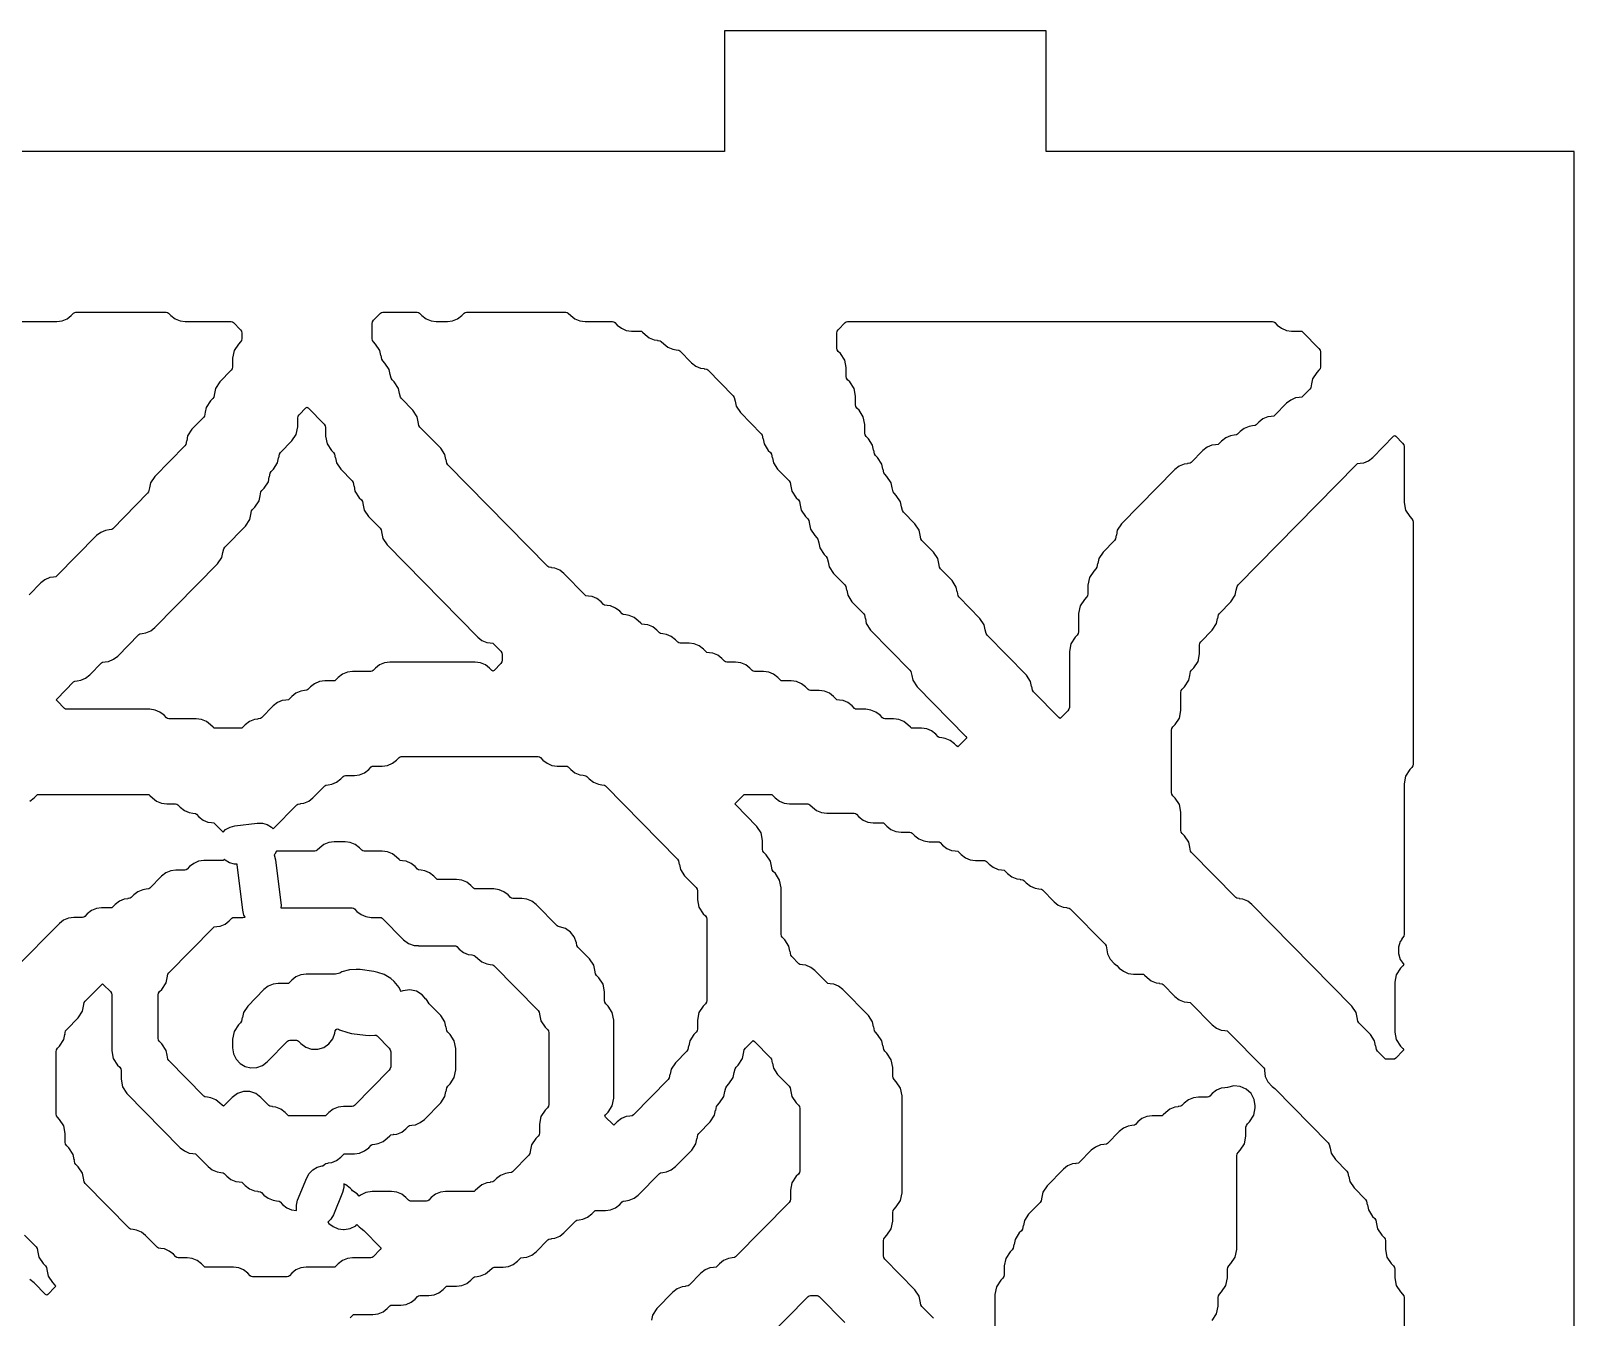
# Model space of a CAD drawing. Header units: millimetres. Extents: x 10 to 410, y 18 to 283.
# Drawn here: x 103.88 to 142.27, y 250.99 to 283 of the extents above; entities that cross this region are included whole.
import ezdxf

# ---------------------------------------------------------------- set-up
doc = ezdxf.new("R2010")
doc.units = ezdxf.units.MM
doc.layers.add('CUT', color=1, linetype='Continuous')

msp = doc.modelspace()

# ---------------------------------------------------------------- linework, layer by layer
at = {"layer": 'CUT'}
for points in [[(100.134, 283), (92.134, 283), (92.134, 280), (79, 280), (79, 160), (92.134, 160), (92.134, 157), (100.134, 157), (100.134, 160), (121.134, 160), (121.134, 157), (129.134, 157), (129.134, 160), (142.2679, 160), (142.2679, 280), (129.134, 280), (129.134, 283), (121.134, 283), (121.134, 280), (100.134, 280)], [(113.5478, 275.9764), (113.6088, 275.9142), (113.713, 275.8331), (113.8347, 275.7821), (113.9655, 275.7647), (114.2399, 275.7647), (114.3707, 275.7821), (114.4924, 275.8331), (114.5965, 275.9142), (114.6576, 275.9764), (114.6825, 275.9958), (114.7139, 276), (117.1914, 276), (117.2228, 275.9958), (117.2477, 275.9764), (117.3088, 275.9142), (117.4129, 275.8331), (117.5346, 275.7821), (117.6654, 275.7647), (118.3476, 275.7647), (118.379, 275.7605), (118.404, 275.7411), (118.465, 275.6789), (118.5691, 275.5979), (118.6908, 275.5468), (118.8216, 275.5294), (119.0413, 275.5294), (119.0727, 275.5252), (119.0977, 275.5058), (119.1588, 275.4436), (119.2629, 275.3626), (119.3846, 275.3115), (119.4712, 275.3), (119.471, 275.2985), (119.5352, 275.2899), (119.5602, 275.2705), (119.6213, 275.2084), (119.7254, 275.1273), (119.8471, 275.0762), (119.9337, 275.0647), (119.9335, 275.0632), (119.9977, 275.0546), (120.0227, 275.0352), (120.315, 274.7378), (120.4191, 274.6567), (120.5408, 274.6056), (120.6274, 274.5941), (120.6272, 274.5926), (120.6915, 274.5841), (120.7164, 274.5646), (121.3528, 273.9171), (121.3781, 273.8787), (121.3963, 273.7859), (121.3997, 273.7865), (121.4242, 273.6623), (121.5303, 273.5012), (122.0465, 272.9759), (122.0718, 272.9375), (122.0901, 272.8447), (122.0935, 272.8454), (122.1179, 272.7211), (122.2241, 272.56), (122.2778, 272.5053), (122.3031, 272.467), (122.3213, 272.3741), (122.3247, 272.3748), (122.3492, 272.2505), (122.4553, 272.0894), (122.7403, 271.7994), (122.7656, 271.7611), (122.7838, 271.6682), (122.7872, 271.6689), (122.8117, 271.5446), (122.9178, 271.3835), (122.9715, 271.3288), (122.9968, 271.2905), (123.0151, 271.1976), (123.0185, 271.1983), (123.0429, 271.0741), (123.1491, 270.9129), (123.2028, 270.8583), (123.2281, 270.8199), (123.2463, 270.727), (123.2497, 270.7277), (123.2742, 270.6035), (123.3803, 270.4423), (123.434, 270.3877), (123.4593, 270.3493), (123.4776, 270.2565), (123.481, 270.2571), (123.5054, 270.1329), (123.6116, 269.9717), (123.6653, 269.9171), (123.6905, 269.8787), (123.7088, 269.7859), (123.7122, 269.7865), (123.7366, 269.6623), (123.8428, 269.5012), (124.1278, 269.2112), (124.153, 269.1728), (124.1713, 269.08), (124.1747, 269.0807), (124.1991, 268.9564), (124.3053, 268.7953), (124.5903, 268.5053), (124.6155, 268.467), (124.6338, 268.3741), (124.6372, 268.3748), (124.6616, 268.2505), (124.7678, 268.0894), (125.7465, 267.0936), (125.7718, 267.0552), (125.79, 266.9623), (125.7934, 266.963), (125.8179, 266.8388), (125.924, 266.6776), (127.1408, 265.4395), (127.1607, 265.4118), (127.1408, 265.384), (126.9648, 265.2048), (126.9369, 265.1843), (126.909, 265.2048), (126.8526, 265.2622), (126.7485, 265.3433), (126.6268, 265.3944), (126.5401, 265.4059), (126.5403, 265.4074), (126.4761, 265.4159), (126.4511, 265.4354), (126.3901, 265.4975), (126.286, 265.5786), (126.1643, 265.6296), (126.0335, 265.6471), (125.8138, 265.6471), (125.7824, 265.6512), (125.7574, 265.6707), (125.6963, 265.7328), (125.5922, 265.8139), (125.4705, 265.8649), (125.3397, 265.8824), (125.12, 265.8824), (125.0886, 265.8865), (125.0637, 265.906), (125.0026, 265.9681), (124.8985, 266.0492), (124.7768, 266.1002), (124.646, 266.1176), (124.4263, 266.1176), (124.3949, 266.1218), (124.3699, 266.1413), (124.3089, 266.2034), (124.2048, 266.2845), (124.0831, 266.3355), (123.9964, 266.3471), (123.9966, 266.3486), (123.9324, 266.3571), (123.9074, 266.3766), (123.8464, 266.4387), (123.7423, 266.5198), (123.6206, 266.5708), (123.4898, 266.5882), (123.2701, 266.5882), (123.2387, 266.5924), (123.2137, 266.6119), (123.1526, 266.674), (123.0485, 266.7551), (122.9268, 266.8061), (122.796, 266.8235), (122.5763, 266.8235), (122.5449, 266.8277), (122.52, 266.8472), (122.4589, 266.9093), (122.3548, 266.9904), (122.2331, 267.0414), (122.1023, 267.0588), (121.8826, 267.0588), (121.8512, 267.063), (121.8262, 267.0825), (121.7651, 267.1446), (121.661, 267.2257), (121.5393, 267.2767), (121.4085, 267.2941), (121.1888, 267.2941), (121.1574, 267.2983), (121.1325, 267.3177), (121.0714, 267.3799), (120.9673, 267.461), (120.8456, 267.512), (120.759, 267.5235), (120.7592, 267.525), (120.695, 267.5336), (120.67, 267.553), (120.6089, 267.6152), (120.5048, 267.6963), (120.3831, 267.7473), (120.2523, 267.7647), (120.0326, 267.7647), (120.0012, 267.7689), (119.9762, 267.7883), (119.9152, 267.8505), (119.8111, 267.9316), (119.6894, 267.9826), (119.6027, 267.9941), (119.603, 267.9956), (119.5387, 268.0042), (119.5137, 268.0236), (119.4527, 268.0858), (119.3486, 268.1669), (119.2269, 268.2179), (119.1403, 268.2294), (119.1405, 268.2309), (119.0762, 268.2395), (119.0513, 268.2589), (118.9902, 268.3211), (118.8861, 268.4021), (118.7644, 268.4532), (118.6778, 268.4647), (118.678, 268.4662), (118.6137, 268.4748), (118.5888, 268.4942), (118.5277, 268.5564), (118.4236, 268.6374), (118.3019, 268.6885), (118.2153, 268.7), (118.2155, 268.7015), (118.1512, 268.7101), (118.1263, 268.7295), (118.0652, 268.7916), (117.9611, 268.8727), (117.8394, 268.9238), (117.7528, 268.9353), (117.753, 268.9368), (117.6887, 268.9454), (117.6638, 268.9648), (117.1402, 269.4975), (117.0361, 269.5786), (116.9144, 269.6296), (116.8278, 269.6412), (116.828, 269.6427), (116.7638, 269.6512), (116.7388, 269.6707), (114.2524, 272.2006), (114.2272, 272.2389), (114.2089, 272.3318), (114.2055, 272.3311), (114.1811, 272.4554), (114.0749, 272.6165), (113.5587, 273.1417), (113.5334, 273.1801), (113.5152, 273.273), (113.5118, 273.2723), (113.4873, 273.3965), (113.3812, 273.5577), (113.0962, 273.8476), (113.0709, 273.886), (113.0527, 273.9788), (113.0493, 273.9782), (113.0248, 274.1024), (112.9187, 274.2635), (112.865, 274.3182), (112.8397, 274.3566), (112.8214, 274.4494), (112.818, 274.4488), (112.7936, 274.573), (112.6874, 274.7341), (112.6337, 274.7888), (112.6084, 274.8272), (112.5902, 274.92), (112.5868, 274.9193), (112.5623, 275.0436), (112.4562, 275.2047), (112.4025, 275.2594), (112.3772, 275.2977), (112.3683, 275.3428), (112.3683, 275.716), (112.3772, 275.7611), (112.4025, 275.7994), (112.5763, 275.9764), (112.6013, 275.9958), (112.6327, 276), (113.4914, 276), (113.5228, 275.9958)], [(135.9555, 275.0101), (135.9555, 274.6369), (135.9466, 274.5919), (135.9213, 274.5535), (135.8676, 274.4988), (135.7615, 274.3377), (135.737, 274.2135), (135.7336, 274.2141), (135.7154, 274.1213), (135.6901, 274.0829), (135.5162, 273.906), (135.4912, 273.8865), (135.427, 273.878), (135.4272, 273.8765), (135.3406, 273.8649), (135.2189, 273.8139), (135.1148, 273.7328), (134.8225, 273.4354), (134.7975, 273.4159), (134.7333, 273.4074), (134.7335, 273.4059), (134.6468, 273.3944), (134.5252, 273.3433), (134.421, 273.2622), (134.36, 273.2001), (134.335, 273.1806), (134.2708, 273.1721), (134.271, 273.1706), (134.1844, 273.1591), (134.0627, 273.108), (133.9586, 273.0269), (133.8975, 272.9648), (133.8725, 272.9454), (133.8083, 272.9368), (133.8085, 272.9353), (133.7219, 272.9238), (133.6002, 272.8727), (133.4961, 272.7916), (133.435, 272.7295), (133.41, 272.7101), (133.3458, 272.7015), (133.346, 272.7), (133.2594, 272.6885), (133.1377, 272.6374), (133.0336, 272.5564), (132.7413, 272.2589), (132.7163, 272.2395), (132.652, 272.2309), (132.6523, 272.2294), (132.5656, 272.2179), (132.4439, 272.1669), (132.3398, 272.0858), (131.0114, 270.7341), (130.9053, 270.573), (130.8809, 270.4488), (130.8775, 270.4494), (130.8592, 270.3566), (130.8339, 270.3182), (130.549, 270.0283), (130.4428, 269.8671), (130.4184, 269.7429), (130.415, 269.7435), (130.3967, 269.6507), (130.3714, 269.6123), (130.3177, 269.5577), (130.2116, 269.3965), (130.1743, 269.2072), (130.1743, 268.9899), (130.1655, 268.9448), (130.1402, 268.9064), (130.0865, 268.8518), (129.9803, 268.6906), (129.9431, 268.5013), (129.9431, 268.0487), (129.9342, 268.0036), (129.9089, 267.9653), (129.8552, 267.9106), (129.7491, 267.7495), (129.7118, 267.5601), (129.7118, 266.1663), (129.703, 266.1213), (129.6777, 266.0829), (129.5085, 265.9107), (129.4806, 265.8902), (129.4527, 265.9107), (128.821, 266.5535), (128.7957, 266.5919), (128.7774, 266.6847), (128.774, 266.684), (128.7496, 266.8083), (128.6434, 266.9694), (127.6647, 267.9653), (127.6395, 268.0036), (127.6212, 268.0965), (127.6178, 268.0958), (127.5934, 268.2201), (127.4872, 268.3812), (126.971, 268.9064), (126.9457, 268.9448), (126.9275, 269.0377), (126.9241, 269.037), (126.8996, 269.1612), (126.7935, 269.3224), (126.5085, 269.6123), (126.4832, 269.6507), (126.465, 269.7435), (126.4616, 269.7429), (126.4371, 269.8671), (126.331, 270.0283), (126.046, 270.3182), (126.0207, 270.3566), (126.0025, 270.4494), (125.9991, 270.4488), (125.9746, 270.573), (125.8685, 270.7341), (125.5835, 271.0241), (125.5582, 271.0625), (125.54, 271.1553), (125.5366, 271.1546), (125.5121, 271.2789), (125.406, 271.44), (125.3523, 271.4947), (125.327, 271.533), (125.3087, 271.6259), (125.3053, 271.6252), (125.2809, 271.7495), (125.1747, 271.9106), (125.121, 271.9653), (125.0958, 272.0036), (125.0775, 272.0965), (125.0741, 272.0958), (125.0497, 272.2201), (124.9435, 272.3812), (124.8898, 272.4359), (124.8645, 272.4742), (124.8462, 272.5671), (124.8428, 272.5664), (124.8184, 272.6906), (124.7123, 272.8518), (124.6585, 272.9064), (124.6333, 272.9448), (124.6244, 272.9899), (124.6244, 273.2072), (124.5872, 273.3965), (124.481, 273.5577), (124.4273, 273.6123), (124.402, 273.6507), (124.3932, 273.6958), (124.3932, 273.9131), (124.3559, 274.1024), (124.2498, 274.2635), (124.196, 274.3182), (124.1708, 274.3566), (124.1619, 274.4016), (124.1619, 274.619), (124.1247, 274.8083), (124.0185, 274.9694), (123.9648, 275.0241), (123.9395, 275.0625), (123.9307, 275.1075), (123.9307, 275.4807), (123.9395, 275.5258), (123.9648, 275.5641), (124.1387, 275.7411), (124.1637, 275.7605), (124.195, 275.7647), (134.7661, 275.7647), (134.7975, 275.7605), (134.8225, 275.7411), (134.8835, 275.6789), (134.9876, 275.5979), (135.1093, 275.5468), (135.2401, 275.5294), (135.4599, 275.5294), (135.4912, 275.5252), (135.5162, 275.5058), (135.9213, 275.0936), (135.9466, 275.0552)], [(105.9363, 267.3626), (106.0404, 267.4436), (106.5639, 267.9764), (106.5889, 267.9958), (106.6531, 268.0044), (106.6529, 268.0059), (106.7396, 268.0174), (106.8613, 268.0684), (106.9654, 268.1495), (108.525, 269.7365), (108.6311, 269.8976), (108.6556, 270.0218), (108.659, 270.0212), (108.6772, 270.114), (108.7025, 270.1524), (109.2187, 270.6776), (109.3249, 270.8388), (109.3493, 270.963), (109.3527, 270.9623), (109.371, 271.0552), (109.3963, 271.0936), (109.45, 271.1482), (109.5561, 271.3094), (109.5806, 271.4336), (109.584, 271.4329), (109.6022, 271.5258), (109.6275, 271.5641), (109.6812, 271.6188), (109.7874, 271.7799), (109.8118, 271.9042), (109.8152, 271.9035), (109.8335, 271.9964), (109.8587, 272.0347), (109.9125, 272.0894), (110.0186, 272.2505), (110.0431, 272.3748), (110.0465, 272.3741), (110.0647, 272.467), (110.09, 272.5053), (110.375, 272.7953), (110.4811, 272.9564), (110.5184, 273.1457), (110.5184, 273.3631), (110.5272, 273.4081), (110.5525, 273.4465), (110.7217, 273.6187), (110.7496, 273.6392), (110.7775, 273.6187), (111.178, 273.2112), (111.2032, 273.1728), (111.2121, 273.1278), (111.2121, 272.9105), (111.2493, 272.7211), (111.3555, 272.56), (111.4092, 272.5053), (111.4345, 272.467), (111.4527, 272.3741), (111.4561, 272.3748), (111.4806, 272.2505), (111.5867, 272.0894), (111.8717, 271.7994), (111.897, 271.7611), (111.9152, 271.6682), (111.9186, 271.6689), (111.9431, 271.5446), (112.0492, 271.3835), (112.1029, 271.3288), (112.1282, 271.2905), (112.1465, 271.1976), (112.1499, 271.1983), (112.1743, 271.0741), (112.2805, 270.9129), (112.5654, 270.623), (112.5907, 270.5846), (112.609, 270.4918), (112.6124, 270.4924), (112.6368, 270.3682), (112.743, 270.207), (114.9963, 267.9142), (115.1004, 267.8331), (115.2221, 267.7821), (115.3088, 267.7706), (115.3086, 267.7691), (115.3728, 267.7605), (115.3978, 267.7411), (115.5716, 267.5641), (115.5969, 267.5258), (115.6058, 267.4807), (115.6058, 267.3428), (115.5969, 267.2977), (115.5716, 267.2594), (115.4024, 267.0872), (115.3745, 267.0666), (115.3466, 267.0872), (115.2902, 267.1446), (115.1861, 267.2257), (115.0644, 267.2767), (114.9336, 267.2941), (112.8092, 267.2941), (112.6784, 267.2767), (112.5567, 267.2257), (112.4526, 267.1446), (112.3916, 267.0825), (112.3666, 267.063), (112.3352, 267.0588), (111.8842, 267.0588), (111.7534, 267.0414), (111.6317, 266.9904), (111.5276, 266.9093), (111.4666, 266.8472), (111.4416, 266.8277), (111.4102, 266.8235), (111.1905, 266.8235), (111.0597, 266.8061), (110.938, 266.7551), (110.8339, 266.674), (110.7728, 266.6119), (110.7478, 266.5924), (110.6836, 266.5839), (110.6838, 266.5824), (110.5972, 266.5708), (110.4755, 266.5198), (110.3714, 266.4387), (110.3103, 266.3766), (110.2854, 266.3571), (110.2211, 266.3486), (110.2213, 266.3471), (110.1347, 266.3355), (110.013, 266.2845), (109.9089, 266.2034), (109.6166, 265.906), (109.5916, 265.8865), (109.5274, 265.878), (109.5276, 265.8765), (109.441, 265.8649), (109.3193, 265.8139), (109.2152, 265.7328), (109.1541, 265.6707), (109.1291, 265.6512), (109.0977, 265.6471), (108.4703, 265.6471), (108.4389, 265.6512), (108.4139, 265.6707), (108.3528, 265.7328), (108.2487, 265.8139), (108.127, 265.8649), (107.9962, 265.8824), (107.314, 265.8824), (107.2826, 265.8865), (107.2577, 265.906), (107.1966, 265.9681), (107.0925, 266.0492), (106.9708, 266.1002), (106.84, 266.1176), (104.7703, 266.1176), (104.7389, 266.1218), (104.714, 266.1413), (104.5332, 266.3252), (104.5133, 266.3529), (104.5332, 266.3807), (104.9452, 266.7999), (104.9702, 266.8194), (105.0344, 266.8279), (105.0342, 266.8294), (105.1208, 266.8409), (105.2425, 266.892), (105.3466, 266.9731), (105.6389, 267.2705), (105.6639, 267.2899), (105.7282, 267.2985), (105.728, 267.3), (105.8146, 267.3115)], [(133.4206, 268.467), (133.4459, 268.5053), (133.7309, 268.7953), (133.837, 268.9564), (133.8615, 269.0807), (133.8649, 269.08), (133.8831, 269.1728), (133.9084, 269.2112), (136.8572, 272.2117), (136.8822, 272.2311), (136.9464, 272.2397), (136.9462, 272.2412), (137.0329, 272.2527), (137.1546, 272.3037), (137.2587, 272.3848), (137.7776, 272.9128), (137.8055, 272.9334), (137.8333, 272.9128), (138.0026, 272.7406), (138.0278, 272.7023), (138.0367, 272.6572), (138.0367, 271.2634), (138.0739, 271.0741), (138.1801, 270.9129), (138.2338, 270.8583), (138.2591, 270.8199), (138.2679, 270.7748), (138.2679, 264.7546), (138.2591, 264.7095), (138.2338, 264.6712), (138.1801, 264.6165), (138.0739, 264.4554), (138.0367, 264.266), (138.0367, 260.5193), (138.0278, 260.4742), (137.9758, 260.3952), (137.98, 260.3924), (137.9442, 260.3423), (137.8969, 260.195), (137.8969, 260.0403), (137.9442, 259.893), (137.9912, 259.8273), (137.9868, 259.8241), (138.0293, 259.7647), (138.0094, 259.737), (137.9488, 259.6753), (137.8427, 259.5142), (137.8055, 259.3248), (137.8055, 258.0869), (137.8427, 257.8976), (137.9488, 257.7365), (138.0094, 257.6748), (138.0293, 257.6471), (138.0094, 257.6193), (137.8287, 257.4354), (137.8037, 257.4159), (137.7723, 257.4118), (137.6073, 257.4118), (137.576, 257.4159), (137.551, 257.4354), (137.3771, 257.6123), (137.3518, 257.6507), (137.3336, 257.7435), (137.3302, 257.7429), (137.3057, 257.8671), (137.1996, 258.0283), (136.9146, 258.3182), (136.8893, 258.3566), (136.8711, 258.4494), (136.8677, 258.4488), (136.8432, 258.573), (136.7371, 258.7341), (134.2525, 261.2622), (134.1484, 261.3433), (134.0267, 261.3944), (133.94, 261.4059), (133.9402, 261.4074), (133.876, 261.4159), (133.851, 261.4354), (132.7522, 262.5535), (132.7269, 262.5919), (132.7086, 262.6847), (132.7052, 262.684), (132.6808, 262.8083), (132.5746, 262.9694), (132.5209, 263.0241), (132.4956, 263.0625), (132.4868, 263.1075), (132.4868, 263.5601), (132.4495, 263.7495), (132.3434, 263.9106), (132.2897, 263.9653), (132.2644, 264.0036), (132.2555, 264.0487), (132.2555, 265.5984), (132.2644, 265.6434), (132.2897, 265.6818), (132.3434, 265.7365), (132.4495, 265.8976), (132.4868, 266.0869), (132.4868, 266.5395), (132.4956, 266.5846), (132.5209, 266.623), (132.5746, 266.6776), (132.6808, 266.8388), (132.7052, 266.963), (132.7086, 266.9623), (132.7269, 267.0552), (132.7522, 267.0936), (132.8059, 267.1482), (132.912, 267.3094), (132.9493, 267.4987), (132.9493, 267.716), (132.9581, 267.7611), (132.9834, 267.7994), (133.2684, 268.0894), (133.3745, 268.2505), (133.399, 268.3748), (133.4024, 268.3741)]]:
    msp.add_lwpolyline(points, close=True, dxfattribs=at)
for points in [[(103.6141, 275.7647), (104.5275, 275.7647), (104.6583, 275.7821), (104.78, 275.8331), (104.8841, 275.9142), (104.9452, 275.9764), (104.9702, 275.9958), (105.0016, 276), (107.2478, 276), (107.2791, 275.9958), (107.3041, 275.9764), (107.3652, 275.9142), (107.4693, 275.8331), (107.591, 275.7821), (107.7218, 275.7647), (108.8665, 275.7647), (108.8979, 275.7605), (108.9229, 275.7411), (109.0967, 275.5641), (109.122, 275.5258), (109.1309, 275.4807), (109.1309, 275.3428), (109.122, 275.2977), (109.0967, 275.2594), (109.043, 275.2047), (108.9369, 275.0436), (108.8996, 274.8543), (108.8996, 274.6369), (108.8908, 274.5919), (108.8655, 274.5535), (108.5805, 274.2635), (108.4744, 274.1024), (108.4499, 273.9782), (108.4465, 273.9788), (108.4283, 273.886), (108.403, 273.8476), (108.3493, 273.793), (108.2431, 273.6318), (108.2187, 273.5076), (108.2153, 273.5082), (108.197, 273.4154), (108.1717, 273.377), (107.8868, 273.0871), (107.7806, 272.9259), (107.7562, 272.8017), (107.7528, 272.8024), (107.7345, 272.7095), (107.7093, 272.6712), (106.9618, 271.9106), (106.8556, 271.7495), (106.8312, 271.6252), (106.8278, 271.6259), (106.8095, 271.533), (106.7843, 271.4947), (105.9166, 270.6119), (105.8917, 270.5924), (105.8274, 270.5839), (105.8276, 270.5824), (105.741, 270.5708), (105.6193, 270.5198), (105.5152, 270.4387), (104.5292, 269.4354), (104.5042, 269.4159), (104.44, 269.4074), (104.4402, 269.4059), (104.3535, 269.3944), (104.2318, 269.3433), (104.1277, 269.2622), (103.8354, 268.9648)], [(103.855, 263.8331), (103.9592, 263.9142), (104.0202, 263.9764), (104.0452, 263.9958), (104.0766, 264), (106.7853, 264), (106.8167, 263.9958), (106.8416, 263.9764), (106.9027, 263.9142), (107.0068, 263.8331), (107.1285, 263.7821), (107.2593, 263.7647), (107.479, 263.7647), (107.5104, 263.7605), (107.5354, 263.7411), (107.5964, 263.6789), (107.7005, 263.5979), (107.8222, 263.5468), (107.9089, 263.5353), (107.9087, 263.5338), (107.9729, 263.5252), (107.9979, 263.5058), (108.0589, 263.4436), (108.163, 263.3626), (108.2847, 263.3115), (108.3714, 263.3), (108.3712, 263.2985), (108.4354, 263.2899), (108.4604, 263.2705), (108.6627, 263.0646), (108.7256, 263.1261), (108.8347, 263.1876), (108.9561, 263.2187), (109.5131, 263.286), (109.6384, 263.2847), (109.7591, 263.251), (109.8669, 263.1872), (109.9088, 263.1445), (110.4951, 263.7411), (110.5201, 263.7605), (110.5843, 263.7691), (110.5841, 263.7706), (110.6708, 263.7821), (110.7924, 263.8331), (110.8966, 263.9142), (111.1889, 264.2117), (111.2138, 264.2311), (111.2781, 264.2397), (111.2779, 264.2412), (111.3645, 264.2527), (111.4862, 264.3037), (111.5903, 264.3848), (111.6514, 264.447), (111.6763, 264.4664), (111.7077, 264.4706), (111.9274, 264.4706), (112.0582, 264.488), (112.1799, 264.539), (112.284, 264.6201), (112.3451, 264.6823), (112.3701, 264.7017), (112.4015, 264.7059), (112.6212, 264.7059), (112.752, 264.7233), (112.8737, 264.7743), (112.9778, 264.8554), (113.0388, 264.9175), (113.0638, 264.937), (113.0952, 264.9412), (116.4976, 264.9412), (116.529, 264.937), (116.554, 264.9175), (116.6151, 264.8554), (116.7192, 264.7743), (116.8409, 264.7233), (116.9717, 264.7059), (117.1914, 264.7059), (117.2228, 264.7017), (117.2477, 264.6823), (117.3088, 264.6201), (117.4129, 264.539), (117.5346, 264.488), (117.6212, 264.4765), (117.621, 264.475), (117.6852, 264.4664), (117.7102, 264.447), (117.7713, 264.3848), (117.8754, 264.3037), (117.9971, 264.2527), (118.0837, 264.2412), (118.0835, 264.2397), (118.1477, 264.2311), (118.1727, 264.2117), (119.9653, 262.3877), (119.9906, 262.3493), (120.0089, 262.2565), (120.0123, 262.2571), (120.0367, 262.1329), (120.1429, 261.9717), (120.4278, 261.6818), (120.4531, 261.6434), (120.462, 261.5984), (120.462, 261.381), (120.4992, 261.1917), (120.6053, 261.0306), (120.6591, 260.9759), (120.6843, 260.9375), (120.6932, 260.8925), (120.6932, 258.8722), (120.6843, 258.8272), (120.6591, 258.7888), (120.6053, 258.7341), (120.4992, 258.573), (120.462, 258.3837), (120.462, 258.1663), (120.4531, 258.1213), (120.4278, 258.0829), (120.3741, 258.0283), (120.2679, 257.8671), (120.2435, 257.7429), (120.2401, 257.7435), (120.2218, 257.6507), (120.1966, 257.6123), (119.9116, 257.3224), (119.8055, 257.1612), (119.781, 257.037), (119.7776, 257.0377), (119.7594, 256.9448), (119.7341, 256.9064), (118.8665, 256.0236), (118.8415, 256.0042), (118.7773, 255.9956), (118.7775, 255.9941), (118.6908, 255.9826), (118.5691, 255.9316), (118.465, 255.8505), (118.4086, 255.7931), (118.3807, 255.7725), (118.3528, 255.7931), (118.1768, 255.9722), (118.1569, 256), (118.1768, 256.0278), (118.2373, 256.0894), (118.3435, 256.2505), (118.3807, 256.4399), (118.3807, 258.3837), (118.3435, 258.573), (118.2373, 258.7341), (118.1836, 258.7888), (118.1584, 258.8272), (118.1495, 258.8722), (118.1495, 259.0895), (118.1123, 259.2789), (118.0061, 259.44), (117.9524, 259.4947), (117.9271, 259.533), (117.9088, 259.6259), (117.9054, 259.6252), (117.881, 259.7495), (117.7749, 259.9106), (117.4899, 260.2006), (117.4646, 260.2389), (117.4513, 260.3067), (117.3982, 260.4522), (117.3031, 260.5745), (117.1752, 260.6619), (117.0267, 260.7058), (116.995, 260.7101), (116.97, 260.7295), (116.4465, 261.2622), (116.3424, 261.3433), (116.2207, 261.3944), (116.0899, 261.4118), (115.8702, 261.4118), (115.8388, 261.4159), (115.8138, 261.4354), (115.7527, 261.4975), (115.6486, 261.5786), (115.5269, 261.6296), (115.3961, 261.6471), (114.9452, 261.6471), (114.9138, 261.6512), (114.8888, 261.6707), (114.8277, 261.7328), (114.7236, 261.8139), (114.6019, 261.8649), (114.4711, 261.8824), (114.0202, 261.8824), (113.9888, 261.8865), (113.9638, 261.906), (113.9028, 261.9681), (113.7987, 262.0492), (113.677, 262.1002), (113.5903, 262.1118), (113.5905, 262.1133), (113.5263, 262.1218), (113.5013, 262.1413), (113.4403, 262.2034), (113.3362, 262.2845), (113.2145, 262.3355), (113.1278, 262.3471), (113.128, 262.3486), (113.0638, 262.3571), (113.0388, 262.3766), (112.9778, 262.4387), (112.8737, 262.5198), (112.752, 262.5708), (112.6212, 262.5882), (112.1702, 262.5882), (112.1388, 262.5924), (112.1139, 262.6119), (112.0528, 262.674), (111.9487, 262.7551), (111.827, 262.8061), (111.6962, 262.8235), (111.4217, 262.8235), (111.2909, 262.8061), (111.1692, 262.7551), (111.0651, 262.674), (111.0041, 262.6119), (110.9791, 262.5924), (110.9477, 262.5882), (109.9927, 262.5882), (109.9484, 262.5133), (109.9326, 262.4978), (109.9342, 262.4951), (109.9653, 262.3737), (110.103, 261.2341), (110.1024, 261.1765), (111.8727, 261.1765), (111.9041, 261.1723), (111.9291, 261.1528), (111.9901, 261.0907), (112.0942, 261.0096), (112.2159, 260.9586), (112.3467, 260.9412), (112.5664, 260.9412), (112.5978, 260.937), (112.6228, 260.9175), (113.1489, 260.3823), (113.2722, 260.2905), (113.4177, 260.2405), (113.5246, 260.2382), (113.5246, 260.2353), (114.4164, 260.2353), (114.4478, 260.2311), (114.4728, 260.2117), (114.5338, 260.1495), (114.6379, 260.0684), (114.7596, 260.0174), (114.8463, 260.0059), (114.8461, 260.0044), (114.9103, 259.9958), (114.9353, 259.9764), (114.9963, 259.9142), (115.1004, 259.8331), (115.2221, 259.7821), (115.3088, 259.7706), (115.3086, 259.7691), (115.3728, 259.7605), (115.3978, 259.7411), (116.4966, 258.623), (116.5219, 258.5846), (116.5402, 258.4918), (116.5436, 258.4924), (116.568, 258.3682), (116.6742, 258.207), (116.7279, 258.1524), (116.7531, 258.114), (116.762, 258.0689), (116.762, 256.284), (116.7531, 256.2389), (116.7279, 256.2006), (116.6742, 256.1459), (116.568, 255.9848), (116.5308, 255.7954), (116.5308, 255.5781), (116.5219, 255.533), (116.4966, 255.4947), (116.4429, 255.44), (116.3368, 255.2789), (116.3123, 255.1546), (116.3089, 255.1553), (116.2907, 255.0625), (116.2654, 255.0241), (115.8602, 254.6119), (115.8353, 254.5924), (115.771, 254.5839), (115.7712, 254.5824), (115.6846, 254.5708), (115.5629, 254.5198), (115.4588, 254.4387), (115.3978, 254.3766), (115.3728, 254.3571), (115.3086, 254.3486), (115.3088, 254.3471), (115.2221, 254.3355), (115.1004, 254.2845), (114.9963, 254.2034), (114.9353, 254.1413), (114.9103, 254.1218), (114.8789, 254.1176), (114.1967, 254.1176), (114.0659, 254.1002), (113.9442, 254.0492), (113.8401, 253.9681), (113.779, 253.906), (113.7541, 253.8865), (113.7227, 253.8824), (113.3264, 253.8824), (113.2951, 253.8865), (113.2701, 253.906), (113.209, 253.9681), (113.1049, 254.0492), (112.9832, 254.1002), (112.8524, 254.1176), (112.3666, 254.1176), (112.2165, 254.0946), (112.0802, 254.0275), (112.0506, 253.9992), (111.9991, 254.0583), (111.9527, 254.0867), (111.9188, 254.1131), (111.8835, 254.1329), (111.863, 254.1613), (111.8215, 254.2034), (111.7174, 254.2845), (111.6642, 254.3068), (111.6646, 254.219), (111.6328, 254.0978), (111.4048, 253.539), (111.3428, 253.4301), (111.2682, 253.3547), (111.2964, 253.326), (111.4005, 253.2449), (111.5222, 253.1939), (111.653, 253.1765), (111.6763, 253.1765), (111.8264, 253.1995), (111.9627, 253.2666), (111.9923, 253.295), (112.0438, 253.2359), (112.0902, 253.2074), (112.1603, 253.1528), (112.5723, 252.7336), (112.5922, 252.7059), (112.5723, 252.6781), (112.3916, 252.4942), (112.3666, 252.4748), (112.3352, 252.4706), (111.8842, 252.4706), (111.7534, 252.4532), (111.6317, 252.4021), (111.5276, 252.3211), (111.4666, 252.2589), (111.4416, 252.2395), (111.4102, 252.2353), (110.728, 252.2353), (110.5972, 252.2179), (110.4755, 252.1669), (110.3714, 252.0858), (110.3103, 252.0236), (110.2854, 252.0042), (110.254, 252), (109.3953, 252), (109.3639, 252.0042), (109.3389, 252.0236), (109.2778, 252.0858), (109.1737, 252.1669), (109.052, 252.2179), (108.9212, 252.2353), (108.239, 252.2353), (108.2076, 252.2395), (108.1827, 252.2589), (108.1216, 252.3211), (108.0175, 252.4021), (107.8958, 252.4532), (107.765, 252.4706), (107.5453, 252.4706), (107.5139, 252.4748), (107.4889, 252.4942), (107.4279, 252.5564), (107.3237, 252.6374), (107.2021, 252.6885), (107.1154, 252.7), (107.1156, 252.7015), (107.0514, 252.7101), (107.0264, 252.7295), (106.7341, 253.0269), (106.63, 253.108), (106.5083, 253.1591), (106.4217, 253.1706), (106.4219, 253.1721), (106.3577, 253.1806), (106.3327, 253.2001), (105.2338, 254.3182), (105.2085, 254.3566), (105.1903, 254.4494), (105.1869, 254.4488), (105.1624, 254.573), (105.0563, 254.7341), (105.0026, 254.7888), (104.9773, 254.8272), (104.959, 254.92), (104.9556, 254.9193), (104.9312, 255.0436), (104.825, 255.2047), (104.7713, 255.2594), (104.746, 255.2977), (104.7372, 255.3428), (104.7372, 255.5601), (104.7, 255.7495), (104.5938, 255.9106), (104.5401, 255.9653), (104.5148, 256.0036), (104.5059, 256.0487), (104.5059, 257.5984), (104.5148, 257.6434), (104.5401, 257.6818), (104.5938, 257.7365), (104.7, 257.8976), (104.7244, 258.0218), (104.7278, 258.0212), (104.746, 258.114), (104.7713, 258.1524), (105.0563, 258.4423), (105.1624, 258.6035), (105.1869, 258.7277), (105.1903, 258.727), (105.2085, 258.8199), (105.2338, 258.8583), (105.6343, 259.2657), (105.6622, 259.2863), (105.6901, 259.2657), (105.8593, 259.0936), (105.8846, 259.0552), (105.8934, 259.0101), (105.8934, 257.6163), (105.9307, 257.427), (106.0368, 257.2659), (106.0905, 257.2112), (106.1158, 257.1728), (106.1247, 257.1278), (106.1247, 256.9105), (106.1619, 256.7211), (106.2681, 256.56), (107.5964, 255.2084), (107.7005, 255.1273), (107.8222, 255.0762), (107.9089, 255.0647), (107.9087, 255.0632), (107.9729, 255.0546), (107.9979, 255.0352), (108.2902, 254.7378), (108.3943, 254.6567), (108.516, 254.6056), (108.6026, 254.5941), (108.6024, 254.5926), (108.6666, 254.5841), (108.6916, 254.5646), (108.7527, 254.5025), (108.8568, 254.4214), (108.9785, 254.3704), (109.0651, 254.3588), (109.0649, 254.3573), (109.1291, 254.3488), (109.1541, 254.3293), (109.2152, 254.2672), (109.3193, 254.1861), (109.441, 254.1351), (109.5276, 254.1235), (109.5274, 254.122), (109.5916, 254.1135), (109.6166, 254.094), (109.6777, 254.0319), (109.7818, 253.9508), (109.9035, 253.8998), (109.9901, 253.8882), (109.9899, 253.8867), (110.0541, 253.8782), (110.0791, 253.8587), (110.1401, 253.7966), (110.2443, 253.7155), (110.366, 253.6645), (110.4867, 253.6484), (110.4848, 253.6551), (110.4842, 253.7804), (110.516, 253.9016), (110.744, 254.4604), (110.806, 254.5693), (110.8942, 254.6584), (111.0024, 254.7216), (111.1232, 254.7547), (111.1445, 254.7548), (111.1889, 254.7999), (111.2138, 254.8194), (111.2781, 254.8279), (111.2779, 254.8294), (111.3645, 254.8409), (111.4862, 254.892), (111.5903, 254.9731), (111.6514, 255.0352), (111.6763, 255.0546), (111.7077, 255.0588), (111.9274, 255.0588), (112.0582, 255.0762), (112.1799, 255.1273), (112.284, 255.2084), (112.3451, 255.2705), (112.3701, 255.2899), (112.4343, 255.2985), (112.4341, 255.3), (112.5207, 255.3115), (112.6424, 255.3626), (112.7465, 255.4436), (112.8076, 255.5058), (112.8326, 255.5252), (112.8968, 255.5338), (112.8966, 255.5353), (112.9832, 255.5468), (113.1049, 255.5979), (113.209, 255.6789), (113.2701, 255.7411), (113.2951, 255.7605), (113.3593, 255.7691), (113.3591, 255.7706), (113.4457, 255.7821), (113.5674, 255.8331), (113.6715, 255.9142), (114.0749, 256.3247), (114.1811, 256.4858), (114.2055, 256.6101), (114.2089, 256.6094), (114.2272, 256.7023), (114.2524, 256.7406), (114.3062, 256.7953), (114.4123, 256.9564), (114.4495, 257.1457), (114.4495, 257.6778), (114.4123, 257.8671), (114.3062, 258.0283), (114.2524, 258.0829), (114.2272, 258.1213), (114.2089, 258.2141), (114.2055, 258.2135), (114.1811, 258.3377), (114.0749, 258.4988), (113.7899, 258.7888), (113.7106, 258.9093), (113.7076, 258.9073), (113.6148, 259.0171), (113.4693, 259.1022), (113.3038, 259.1342), (113.137, 259.1094), (113.0925, 259.0948), (113.0725, 259.123), (113.0387, 259.1917), (112.9199, 259.3465), (112.8348, 259.4212), (112.6659, 259.5188), (112.5112, 259.5714), (112.4157, 259.5937), (112.0679, 259.6396), (111.9699, 259.6429), (111.8068, 259.6322), (111.6183, 259.5818), (111.5636, 259.5548), (111.4545, 259.5294), (110.728, 259.5294), (110.5972, 259.512), (110.4755, 259.461), (110.3714, 259.3799), (110.3103, 259.3177), (110.2854, 259.2983), (110.254, 259.2941), (110.0343, 259.2941), (109.9035, 259.2767), (109.7818, 259.2257), (109.6777, 259.1446), (109.2743, 258.7341), (109.1681, 258.573), (109.1437, 258.4488), (109.1403, 258.4494), (109.122, 258.3566), (109.0967, 258.3182), (109.043, 258.2635), (108.9369, 258.1024), (108.8996, 257.9131), (108.8996, 257.6927), (108.9213, 257.547), (108.9845, 257.414), (109.0837, 257.3051), (109.2103, 257.2299), (109.3533, 257.1948), (109.5004, 257.2029), (109.6387, 257.2535), (109.7562, 257.3422), (110.2639, 257.8587), (110.2889, 257.8782), (110.3202, 257.8824), (110.4852, 257.8824), (110.5166, 257.8782), (110.5416, 257.8587), (110.5942, 257.8052), (110.7182, 257.7131), (110.8643, 257.6632), (111.0187, 257.6603), (111.1666, 257.7046), (111.294, 257.792), (111.3886, 257.9141), (111.4414, 258.0592), (111.4522, 258.114), (111.4756, 258.1495), (111.4998, 258.1676), (111.5294, 258.1595), (111.5611, 258.1443), (111.763, 258.0757), (111.8584, 258.0534), (112.2063, 258.0074), (112.3043, 258.0042), (112.4335, 258.0126), (112.4673, 258.01), (112.4944, 257.9894), (112.7967, 257.6818), (112.822, 257.6434), (112.8308, 257.5984), (112.8308, 257.2252), (112.822, 257.1801), (112.7967, 257.1417), (111.9291, 256.2589), (111.9041, 256.2395), (111.8727, 256.2353), (111.653, 256.2353), (111.5222, 256.2179), (111.4005, 256.1669), (111.2964, 256.0858), (111.2353, 256.0236), (111.2103, 256.0042), (111.179, 256), (110.3202, 256), (110.2889, 256.0042), (110.2639, 256.0236), (110.2028, 256.0858), (110.0987, 256.1669), (109.977, 256.2179), (109.8904, 256.2294), (109.8906, 256.2309), (109.8264, 256.2395), (109.8014, 256.2589), (109.6031, 256.4607), (109.4758, 256.5545), (109.3256, 256.6039), (109.1674, 256.6039), (109.0172, 256.5545), (108.8899, 256.4607), (108.6963, 256.2637), (108.6684, 256.2431), (108.6405, 256.2637), (108.5841, 256.3211), (108.48, 256.4021), (108.3583, 256.4532), (108.2717, 256.4647), (108.2719, 256.4662), (108.2076, 256.4748), (108.1827, 256.4942), (107.315, 257.377), (107.2898, 257.4154), (107.2715, 257.5082), (107.2681, 257.5076), (107.2437, 257.6318), (107.1375, 257.793), (107.0838, 257.8476), (107.0585, 257.886), (107.0497, 257.9311), (107.0497, 259.0101), (107.0585, 259.0552), (107.0838, 259.0936), (107.1375, 259.1482), (107.2437, 259.3094), (107.2681, 259.4336), (107.2715, 259.4329), (107.2898, 259.5258), (107.315, 259.5641), (108.4139, 260.6823), (108.4389, 260.7017), (108.5031, 260.7103), (108.5029, 260.7118), (108.5895, 260.7233), (108.7112, 260.7743), (108.8153, 260.8554), (108.8764, 260.9175), (108.9014, 260.937), (108.9328, 260.9412), (109.1525, 260.9412), (109.2086, 260.9487), (109.1811, 260.9975), (109.15, 261.1189), (109.0123, 262.2585), (109.0124, 262.2663), (108.946, 262.267), (108.8253, 262.3007), (108.7175, 262.3645), (108.6986, 262.3838), (108.6916, 262.3766), (108.6666, 262.3571), (108.6352, 262.3529), (108.1843, 262.3529), (108.0535, 262.3355), (107.9318, 262.2845), (107.8277, 262.2034), (107.7666, 262.1413), (107.7416, 262.1218), (107.7103, 262.1176), (107.4906, 262.1176), (107.3597, 262.1002), (107.2381, 262.0492), (107.1339, 261.9681), (106.8416, 261.6707), (106.8167, 261.6512), (106.7524, 261.6427), (106.7526, 261.6412), (106.666, 261.6296), (106.5443, 261.5786), (106.4402, 261.4975), (106.3791, 261.4354), (106.3542, 261.4159), (106.2899, 261.4074), (106.2901, 261.4059), (106.2035, 261.3944), (106.0818, 261.3433), (105.9777, 261.2622), (105.9166, 261.2001), (105.8917, 261.1806), (105.8603, 261.1765), (105.6406, 261.1765), (105.5098, 261.1591), (105.3881, 261.108), (105.284, 261.0269), (105.2229, 260.9648), (105.1979, 260.9454), (105.1665, 260.9412), (104.9468, 260.9412), (104.816, 260.9238), (104.6943, 260.8727), (104.5902, 260.7916), (103.4931, 259.6753)], [(126.331, 250.9694), (126.046, 251.2594), (126.0207, 251.2977), (126.0025, 251.3906), (125.9991, 251.3899), (125.9746, 251.5142), (125.8685, 251.6753), (125.121, 252.4359), (125.0958, 252.4742), (125.0869, 252.5193), (125.0869, 252.8925), (125.0958, 252.9375), (125.121, 252.9759), (125.1747, 253.0306), (125.2809, 253.1917), (125.3181, 253.381), (125.3181, 253.5984), (125.327, 253.6434), (125.3523, 253.6818), (125.406, 253.7365), (125.5121, 253.8976), (125.5494, 254.0869), (125.5494, 256.5013), (125.5121, 256.6906), (125.406, 256.8518), (125.3523, 256.9064), (125.327, 256.9448), (125.3181, 256.9899), (125.3181, 257.2072), (125.2809, 257.3965), (125.1747, 257.5577), (125.121, 257.6123), (125.0958, 257.6507), (125.0775, 257.7435), (125.0741, 257.7429), (125.0497, 257.8671), (124.9435, 258.0283), (124.8898, 258.0829), (124.8645, 258.1213), (124.8462, 258.2141), (124.8428, 258.2135), (124.8184, 258.3377), (124.7123, 258.4988), (124.0776, 259.1446), (123.9735, 259.2257), (123.8518, 259.2767), (123.7652, 259.2882), (123.7654, 259.2897), (123.7012, 259.2983), (123.6762, 259.3177), (123.3839, 259.6152), (123.2798, 259.6963), (123.1581, 259.7473), (123.0714, 259.7588), (123.0717, 259.7603), (123.0074, 259.7689), (122.9824, 259.7883), (122.8086, 259.9653), (122.7833, 260.0036), (122.765, 260.0965), (122.7616, 260.0958), (122.7372, 260.2201), (122.631, 260.3812), (122.5773, 260.4359), (122.552, 260.4742), (122.5432, 260.5193), (122.5432, 261.6778), (122.5059, 261.8671), (122.3998, 262.0283), (122.3461, 262.0829), (122.3208, 262.1213), (122.3025, 262.2141), (122.2991, 262.2135), (122.2747, 262.3377), (122.1685, 262.4988), (122.1148, 262.5535), (122.0895, 262.5919), (122.0807, 262.6369), (122.0807, 262.8543), (122.0434, 263.0436), (121.9373, 263.2047), (121.4142, 263.737), (121.3943, 263.7647), (121.4142, 263.7925), (121.595, 263.9764), (121.6199, 263.9958), (121.6513, 264), (122.2788, 264), (122.3102, 263.9958), (122.3352, 263.9764), (122.3962, 263.9142), (122.5003, 263.8331), (122.622, 263.7821), (122.7528, 263.7647), (123.2038, 263.7647), (123.2352, 263.7605), (123.2601, 263.7411), (123.3212, 263.6789), (123.4253, 263.5979), (123.547, 263.5468), (123.6778, 263.5294), (124.36, 263.5294), (124.3914, 263.5252), (124.4164, 263.5058), (124.4774, 263.4436), (124.5815, 263.3626), (124.7032, 263.3115), (124.834, 263.2941), (125.0538, 263.2941), (125.0851, 263.2899), (125.1101, 263.2705), (125.1712, 263.2084), (125.2753, 263.1273), (125.397, 263.0762), (125.5278, 263.0588), (125.7475, 263.0588), (125.7789, 263.0546), (125.8039, 263.0352), (125.8649, 262.9731), (125.969, 262.892), (126.0907, 262.8409), (126.2215, 262.8235), (126.4412, 262.8235), (126.4726, 262.8194), (126.4976, 262.7999), (126.5587, 262.7378), (126.6628, 262.6567), (126.7845, 262.6056), (126.8711, 262.5941), (126.8709, 262.5926), (126.9351, 262.5841), (126.9601, 262.5646), (127.0212, 262.5025), (127.1253, 262.4214), (127.247, 262.3704), (127.3778, 262.3529), (127.5975, 262.3529), (127.6289, 262.3488), (127.6538, 262.3293), (127.7149, 262.2672), (127.819, 262.1861), (127.9407, 262.1351), (128.0273, 262.1235), (128.0271, 262.122), (128.0913, 262.1135), (128.1163, 262.094), (128.1774, 262.0319), (128.2815, 261.9508), (128.4032, 261.8998), (128.4898, 261.8882), (128.4896, 261.8867), (128.5538, 261.8782), (128.5788, 261.8587), (128.6399, 261.7966), (128.744, 261.7155), (128.8657, 261.6645), (128.9523, 261.6529), (128.9521, 261.6514), (129.0163, 261.6429), (129.0413, 261.6234), (129.3336, 261.326), (129.4377, 261.2449), (129.5594, 261.1939), (129.646, 261.1824), (129.6458, 261.1808), (129.7101, 261.1723), (129.735, 261.1528), (130.6027, 260.27), (130.6279, 260.2317), (130.6368, 260.1866), (130.6368, 260.1836), (130.6596, 260.0344), (130.7259, 259.8988), (130.8296, 259.7891), (130.8913, 259.7411), (130.9523, 259.6789), (131.0565, 259.5979), (131.1781, 259.5468), (131.309, 259.5294), (131.5287, 259.5294), (131.56, 259.5252), (131.585, 259.5058), (131.6461, 259.4436), (131.7502, 259.3626), (131.8719, 259.3115), (131.9585, 259.3), (131.9583, 259.2985), (132.0225, 259.2899), (132.0475, 259.2705), (132.3398, 258.9731), (132.4439, 258.892), (132.5656, 258.8409), (132.6523, 258.8294), (132.652, 258.8279), (132.7163, 258.8194), (132.7413, 258.7999), (133.2648, 258.2672), (133.3689, 258.1861), (133.4906, 258.1351), (133.5772, 258.1235), (133.577, 258.122), (133.6413, 258.1135), (133.6662, 258.094), (134.5407, 257.2042), (134.562, 257.1745), (134.562, 257.1295), (134.5848, 256.9803), (134.651, 256.8447), (134.7547, 256.735), (134.8225, 256.6823), (136.1526, 255.3288), (136.1779, 255.2905), (136.1961, 255.1976), (136.1995, 255.1983), (136.224, 255.0741), (136.3301, 254.9129), (136.6151, 254.623), (136.6404, 254.5846), (136.6586, 254.4918), (136.662, 254.4924), (136.6865, 254.3682), (136.7926, 254.207), (137.0776, 253.9171), (137.1029, 253.8787), (137.1211, 253.7859), (137.1245, 253.7865), (137.149, 253.6623), (137.2551, 253.5012), (137.3088, 253.4465), (137.3341, 253.4081), (137.3524, 253.3153), (137.3558, 253.316), (137.3802, 253.1917), (137.4864, 253.0306), (137.5401, 252.9759), (137.5653, 252.9375), (137.5742, 252.8925), (137.5742, 252.6752), (137.6114, 252.4858), (137.7176, 252.3247), (137.7713, 252.27), (137.7966, 252.2317), (137.8055, 252.1866), (137.8055, 251.9693), (137.8427, 251.7799), (137.9488, 251.6188), (138.0026, 251.5641), (138.0278, 251.5258), (138.0367, 251.4807), (138.0367, 247.5781)], [(111.8215, 250.9731), (111.8826, 251.0352), (111.9076, 251.0546), (111.939, 251.0588), (112.3899, 251.0588), (112.5207, 251.0762), (112.6424, 251.1273), (112.7465, 251.2084), (112.8076, 251.2705), (112.8326, 251.2899), (112.864, 251.2941), (113.0837, 251.2941), (113.2145, 251.3115), (113.3362, 251.3626), (113.4403, 251.4436), (113.5013, 251.5058), (113.5263, 251.5252), (113.5577, 251.5294), (113.7774, 251.5294), (113.9082, 251.5468), (114.0299, 251.5979), (114.134, 251.6789), (114.1951, 251.7411), (114.22, 251.7605), (114.2514, 251.7647), (114.4711, 251.7647), (114.6019, 251.7821), (114.7236, 251.8331), (114.8277, 251.9142), (114.8888, 251.9764), (114.9138, 251.9958), (114.978, 252.0044), (114.9778, 252.0059), (115.0644, 252.0174), (115.1861, 252.0684), (115.2902, 252.1495), (115.3513, 252.2117), (115.3763, 252.2311), (115.4077, 252.2353), (115.6274, 252.2353), (115.7582, 252.2527), (115.8799, 252.3037), (115.984, 252.3848), (116.045, 252.447), (116.07, 252.4664), (116.1343, 252.475), (116.134, 252.4765), (116.2207, 252.488), (116.3424, 252.539), (116.4465, 252.6201), (116.7388, 252.9175), (116.7638, 252.937), (116.828, 252.9455), (116.8278, 252.9471), (116.9144, 252.9586), (117.0361, 253.0096), (117.1402, 253.0907), (117.4325, 253.3881), (117.4575, 253.4076), (117.5217, 253.4161), (117.5215, 253.4176), (117.6082, 253.4292), (117.7298, 253.4802), (117.834, 253.5613), (117.895, 253.6234), (117.92, 253.6429), (117.9514, 253.6471), (118.1711, 253.6471), (118.3019, 253.6645), (118.4236, 253.7155), (118.5277, 253.7966), (118.5888, 253.8587), (118.6137, 253.8782), (118.678, 253.8867), (118.6778, 253.8882), (118.7644, 253.8998), (118.8861, 253.9508), (118.9902, 254.0319), (119.5137, 254.5646), (119.5387, 254.5841), (119.603, 254.5926), (119.6027, 254.5941), (119.6894, 254.6056), (119.8111, 254.6567), (119.9152, 254.7378), (120.3186, 255.1482), (120.4247, 255.3094), (120.4492, 255.4336), (120.4526, 255.4329), (120.4708, 255.5258), (120.4961, 255.5641), (120.7811, 255.8541), (120.8872, 256.0152), (120.9117, 256.1395), (120.9151, 256.1388), (120.9333, 256.2317), (120.9586, 256.27), (121.0123, 256.3247), (121.1185, 256.4858), (121.1429, 256.6101), (121.1463, 256.6094), (121.1646, 256.7023), (121.1898, 256.7406), (121.2436, 256.7953), (121.3497, 256.9564), (121.3741, 257.0807), (121.3775, 257.08), (121.3958, 257.1728), (121.4211, 257.2112), (121.4748, 257.2659), (121.581, 257.427), (121.6054, 257.5512), (121.6088, 257.5506), (121.6271, 257.6434), (121.6523, 257.6818), (121.8215, 257.854), (121.8494, 257.8745), (121.8773, 257.854), (122.2778, 257.4465), (122.3031, 257.4081), (122.3213, 257.3153), (122.3247, 257.316), (122.3492, 257.1917), (122.4553, 257.0306), (122.7403, 256.7406), (122.7656, 256.7023), (122.7838, 256.6094), (122.7872, 256.6101), (122.8117, 256.4858), (122.9178, 256.3247), (122.9715, 256.27), (122.9968, 256.2317), (123.0057, 256.1866), (123.0057, 254.6369), (122.9968, 254.5919), (122.9715, 254.5535), (122.9178, 254.4988), (122.8117, 254.3377), (122.7744, 254.1484), (122.7744, 253.9311), (122.7656, 253.886), (122.7403, 253.8476), (121.4102, 252.4942), (121.3852, 252.4748), (121.321, 252.4662), (121.3212, 252.4647), (121.2345, 252.4532), (121.1128, 252.4021), (121.0087, 252.3211), (120.9477, 252.2589), (120.9227, 252.2395), (120.8585, 252.2309), (120.8587, 252.2294), (120.7721, 252.2179), (120.6504, 252.1669), (120.5462, 252.0858), (120.2539, 251.7883), (120.229, 251.7689), (120.1647, 251.7603), (120.1649, 251.7588), (120.0783, 251.7473), (119.9566, 251.6963), (119.8525, 251.6152), (119.4491, 251.2047), (119.343, 251.0436), (119.3185, 250.9193)], [(133.2684, 250.9129), (133.3745, 251.0741), (133.4118, 251.2634), (133.4118, 251.4807), (133.4206, 251.5258), (133.4459, 251.5641), (133.4996, 251.6188), (133.6058, 251.7799), (133.643, 251.9693), (133.643, 252.1866), (133.6519, 252.2317), (133.6772, 252.27), (133.7309, 252.3247), (133.837, 252.4858), (133.8743, 252.6752), (133.8743, 255.0101), (133.8831, 255.0552), (133.9084, 255.0936), (133.9621, 255.1482), (134.0683, 255.3094), (134.1055, 255.4987), (134.1055, 255.716), (134.1144, 255.7611), (134.1396, 255.7994), (134.1934, 255.8541), (134.2995, 256.0152), (134.3368, 256.2046), (134.3368, 256.2497), (134.3101, 256.4107), (134.233, 256.5546), (134.1136, 256.666), (133.9648, 256.733), (133.8023, 256.7485), (133.6434, 256.7108), (133.6419, 256.7101), (133.577, 256.7015), (133.5772, 256.7), (133.4906, 256.6885), (133.3689, 256.6374), (133.2648, 256.5564), (133.2037, 256.4942), (133.1788, 256.4748), (133.1474, 256.4706), (132.9277, 256.4706), (132.7969, 256.4532), (132.6752, 256.4021), (132.5711, 256.3211), (132.51, 256.2589), (132.485, 256.2395), (132.4208, 256.2309), (132.421, 256.2294), (132.3344, 256.2179), (132.2127, 256.1669), (132.1086, 256.0858), (132.0475, 256.0236), (132.0225, 256.0042), (131.9912, 256), (131.7714, 256), (131.6406, 255.9826), (131.5189, 255.9316), (131.4148, 255.8505), (131.3538, 255.7883), (131.3288, 255.7689), (131.2646, 255.7603), (131.2648, 255.7588), (131.1781, 255.7473), (131.0565, 255.6963), (130.9523, 255.6152), (130.66, 255.3177), (130.6351, 255.2983), (130.5708, 255.2897), (130.571, 255.2882), (130.4844, 255.2767), (130.3627, 255.2257), (130.2586, 255.1446), (129.9663, 254.8472), (129.9413, 254.8277), (129.8771, 254.8192), (129.8773, 254.8176), (129.7907, 254.8061), (129.669, 254.7551), (129.5649, 254.674), (129.1615, 254.2635), (129.0553, 254.1024), (129.0309, 253.9782), (129.0275, 253.9788), (129.0092, 253.886), (128.9839, 253.8476), (128.699, 253.5577), (128.5928, 253.3965), (128.5684, 253.2723), (128.565, 253.273), (128.5467, 253.1801), (128.5215, 253.1417), (128.4677, 253.0871), (128.3616, 252.9259), (128.3371, 252.8017), (128.3337, 252.8024), (128.3155, 252.7095), (128.2902, 252.6712), (128.2365, 252.6165), (128.1303, 252.4554), (128.0931, 252.266), (128.0931, 252.0487), (128.0842, 252.0036), (128.059, 251.9653), (128.0052, 251.9106), (127.8991, 251.7495), (127.8618, 251.5601), (127.8618, 250.6369)], [(103.7243, 253.0306), (104.0093, 252.7406), (104.0346, 252.7023), (104.0528, 252.6094), (104.0562, 252.6101), (104.0807, 252.4858), (104.1868, 252.3247), (104.2406, 252.27), (104.2658, 252.2317), (104.2841, 252.1388), (104.2875, 252.1395), (104.3119, 252.0152), (104.4181, 251.8541), (104.4787, 251.7925), (104.4985, 251.7647), (104.4787, 251.737), (104.3026, 251.5578), (104.2747, 251.5372), (104.2468, 251.5578), (103.9592, 251.8505), (103.855, 251.9316)], [(122.1148, 250.3877), (123.2137, 251.5058), (123.2387, 251.5252), (123.2701, 251.5294), (123.435, 251.5294), (123.4664, 251.5252), (123.4914, 251.5058), (124.1278, 250.8583)]]:
    msp.add_lwpolyline(points, dxfattribs=at)

doc.saveas('drawing.dxf')
